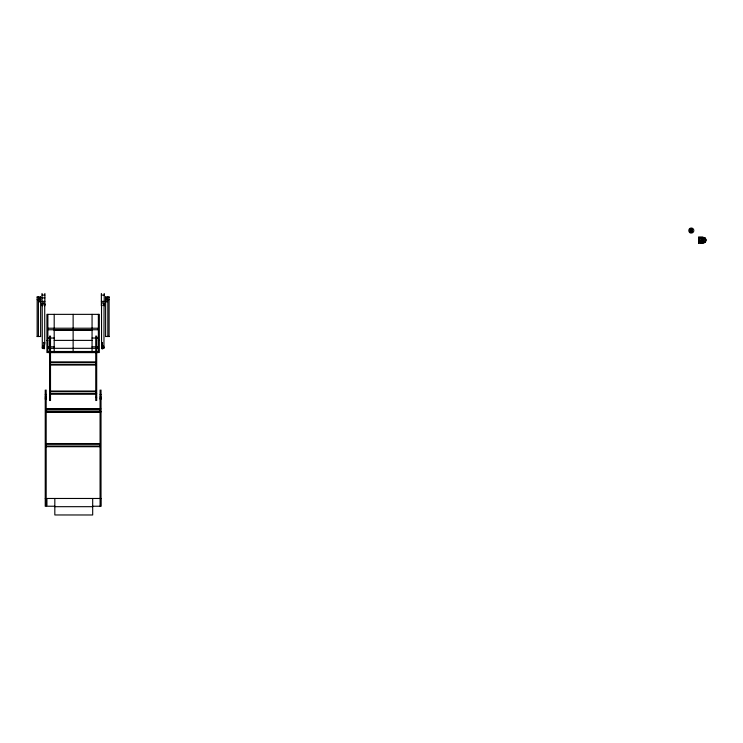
<?xml version="1.0" encoding="UTF-8"?>
<svg xmlns="http://www.w3.org/2000/svg" width="743" height="743" viewBox="0 0 743 743"><rect width="100%" height="100%" fill="white"/><g stroke="black" fill="none" stroke-linecap="round" stroke-linejoin="round"><path stroke-width="1.11" d="M43.781 346.21L44.478 346.21L44.719 342.653L44.719 304.24M101.568 343.182L101.531 304.24M103.946 347.529L104.057 304.24M42.305 347.585L42.202 304.24M44.719 342.755L44.218 348.077M702.033 239.497L702.033 240.76M705.748 240.927L705.748 239.311M705.116 242.311A1.783 1.783 0 0 1 702.367 241.624L702.107 241.057A3.213 3.213 0 0 1 702.107 239.2L702.349 238.642A1.783 1.783 0 0 1 705.116 237.946M702.107 239.2L703.38 237.704A1.523 1.523 0 0 1 704.448 237.704L705.711 239.2A3.213 3.213 0 0 1 705.711 241.057L705.023 242.199M103.927 347.965L102.655 348.848M702.479 241.289L701.29 242.562A1.523 1.523 0 0 1 700.222 242.562L698.949 241.057A3.213 3.213 0 0 1 698.949 239.2L700.222 237.704A1.523 1.523 0 0 1 701.29 237.704L702.479 238.967M103.686 305.354L103.964 304.825A4.848 3.037 0 0 0 103.964 303.655L102.794 302.661L101.615 303.655A4.848 3.037 0 0 0 101.615 304.825L102.209 305.642M44.255 305.466L44.636 304.825A4.848 3.037 0 0 0 44.636 303.655L43.465 302.661L42.286 303.655A4.848 3.037 0 0 0 42.286 304.825L42.769 305.568M44.209 348.551L44.264 348.495A2.619 1.644 0 0 0 44.478 348.207M692.42 231.751L690.21 231.751L691.631 231.742L691.631 229.383M690.609 229.308L691.631 229.327M698.578 237.918L702.934 237.918M698.578 242.339L702.934 242.339M698.578 243.286L702.934 243.286M42.045 295.11L44.877 295.11M101.373 295.11L104.215 295.11M37.15 297.116L40.624 297.116M105.627 297.116L109.1 297.116M39.203 297.488L40.624 297.488M105.627 297.488L107.048 297.488M42.045 297.878L44.877 297.878M39.203 299.401L40.624 299.401M105.627 299.401L107.048 299.401M37.15 299.615L40.624 299.615M105.627 299.615L109.1 299.615M42.045 301.379L44.877 301.379M101.373 301.379L104.215 301.379M39.203 301.714L40.624 301.714M105.627 301.714L107.048 301.714M42.045 304.147L44.877 304.147M47.877 328.22L98.373 328.22M47.877 329.753L98.373 329.753M54.193 330.384L92.058 330.384M37.15 336.477L40.624 336.477M105.627 336.477L109.1 336.477M47.877 338.037L54.193 338.037M92.058 338.037L98.373 338.037M46.93 340.387L47.877 340.387M54.193 340.387L92.058 340.387M98.373 340.387L99.321 340.387M43.781 342.662L44.636 342.662M102.478 342.662L101.624 342.662L102.172 348.077M101.624 343.842L102.478 343.842M102.478 346.21L101.772 346.21L101.661 343.768M47.877 346.832L54.193 346.832M92.058 346.832L98.373 346.832M47.877 348.318L98.373 348.318M47.877 351.495L98.373 351.495M50.505 361.887L95.745 361.887M50.505 362.556L95.745 362.556M50.505 364.376L95.745 364.376M50.505 365.045L95.745 365.045M50.505 391.032L95.745 391.032M50.505 391.7L95.745 391.7M49.558 393.316L50.505 393.316M95.745 393.316L96.692 393.316M50.505 393.511L95.745 393.511M50.505 394.189L95.745 394.189M45.239 394.412L46.177 394.403M100.073 394.412L101.02 394.403M45.239 396.214L46.177 396.214M100.073 396.205L101.02 396.205M49.558 397.291L50.505 397.291M95.745 397.291L96.692 397.291M45.239 397.626L46.177 397.635M100.073 397.626L101.02 397.635M45.239 398.712L46.177 398.703M100.073 398.703L101.02 398.712M45.239 399.075L46.177 399.075M100.073 399.075L101.02 399.075M46.177 408.724L100.073 408.724M100.899 408.891L47.013 409.012M46.177 409.393L100.073 409.393M46.177 411.204L100.073 411.204M47.013 411.371L100.899 411.371M46.177 411.882L100.073 411.882M100.899 412.04L47.013 412.04L47.013 411.241M46.177 443.543L100.073 443.552M46.177 444.23L100.073 444.23M46.177 446.041L100.073 446.041M46.177 446.692L100.073 446.71M45.239 498.581L46.177 498.581M100.073 498.599L101.02 498.599M54.926 506.243L46.93 506.234L46.93 498.469L100.584 498.469L100.584 506.243L92.587 506.243M54.824 506.68L92.689 506.68M102.107 348.606L101.986 348.495A2.619 1.644 0 0 1 101.772 348.207M42.732 348.569L42.323 347.965M705.023 238.066L705.283 238.345A2.6 2.6 0 0 1 705.655 239.023L705.655 241.215A2.6 2.6 0 0 1 705.246 241.967L704.448 242.562A1.523 1.523 0 0 1 703.38 242.562L702.116 241.104M704.392 239.042L704.392 241.215M702.934 238.754L702.934 236.989L698.578 236.971L698.578 243.267M702.934 241.791L702.934 243.267M692.021 229.773L692.021 231.296M109.1 296.819L109.1 336.625M107.837 296.819L107.837 336.625M107.447 297.59L107.447 299.123M107.048 297.2L107.048 301.788M105.627 296.819L105.627 336.625M104.215 293.448L104.215 305.819M103.927 348.356L103.658 346.117L101.986 346.052A2.619 1.644 0 0 0 101.772 346.331L101.772 348.764M103.11 346.192L103.11 348.356M102.478 342.477L102.478 348.718M101.373 293.448L101.373 305.819M101.02 390.029L101.02 506.364M100.073 390.029L100.073 506.364M99.321 352.6L99.321 314.354L46.93 314.354L46.93 352.6M98.373 314.354L98.373 352.6L47.877 352.6L47.877 314.354M96.692 336.031L96.692 400.561M95.745 336.031L95.745 400.561M92.689 498.469L92.689 514.983L54.824 514.964L54.824 498.469M92.058 314.354L92.058 352.6M73.13 314.354L73.13 352.507M54.193 314.354L54.193 352.6M50.505 336.031L50.505 400.561M49.558 336.031L49.558 400.561M46.177 390.029L46.177 506.364M45.239 390.029L45.239 506.364M44.877 293.448L44.877 305.819M44.478 348.764L44.478 346.331A2.619 1.644 0 0 0 44.264 346.052L42.527 346.201L42.323 348.356M43.781 342.421L43.781 348.718M43.15 346.192L43.15 348.356M42.045 293.448L42.045 305.819M40.624 296.819L40.624 336.625M39.203 297.2L39.203 301.788M38.803 297.59L38.803 299.123M38.413 296.819L38.413 336.625M37.15 296.819L37.15 336.625M692.086 229.912A0.994 0.994 0 0 1 692.086 231.157M691.677 231.463A0.994 0.994 0 0 1 690.944 231.463M690.609 231.24A0.994 0.994 0 0 1 690.609 229.828M699.878 242.264A2.749 2.749 0 0 1 699.878 237.992M701.708 242.348A1.607 1.607 0 0 1 699.804 242.348M699.804 237.909A1.607 1.607 0 0 1 701.708 237.909M702.135 241.735A2.749 2.749 0 0 1 701.633 242.264M701.633 237.992A2.749 2.749 0 0 1 702.376 238.921M692.42 228.955L690.21 228.955L690.21 232.113L692.42 232.113L692.42 228.955M703.426 238.642L702.349 238.642L702.349 241.624L703.426 241.624L703.426 238.679M690.052 232.717A2.526 2.526 0 0 0 693.832 230.534A2.526 2.526 0 0 0 690.052 228.352A2.526 2.526 0 0 0 690.052 232.717M700.259 240.992A0.994 0.994 0 0 0 701.754 240.128A0.994 0.994 0 0 0 700.259 239.274A0.994 0.994 0 0 0 700.259 240.992"/></g></svg>
